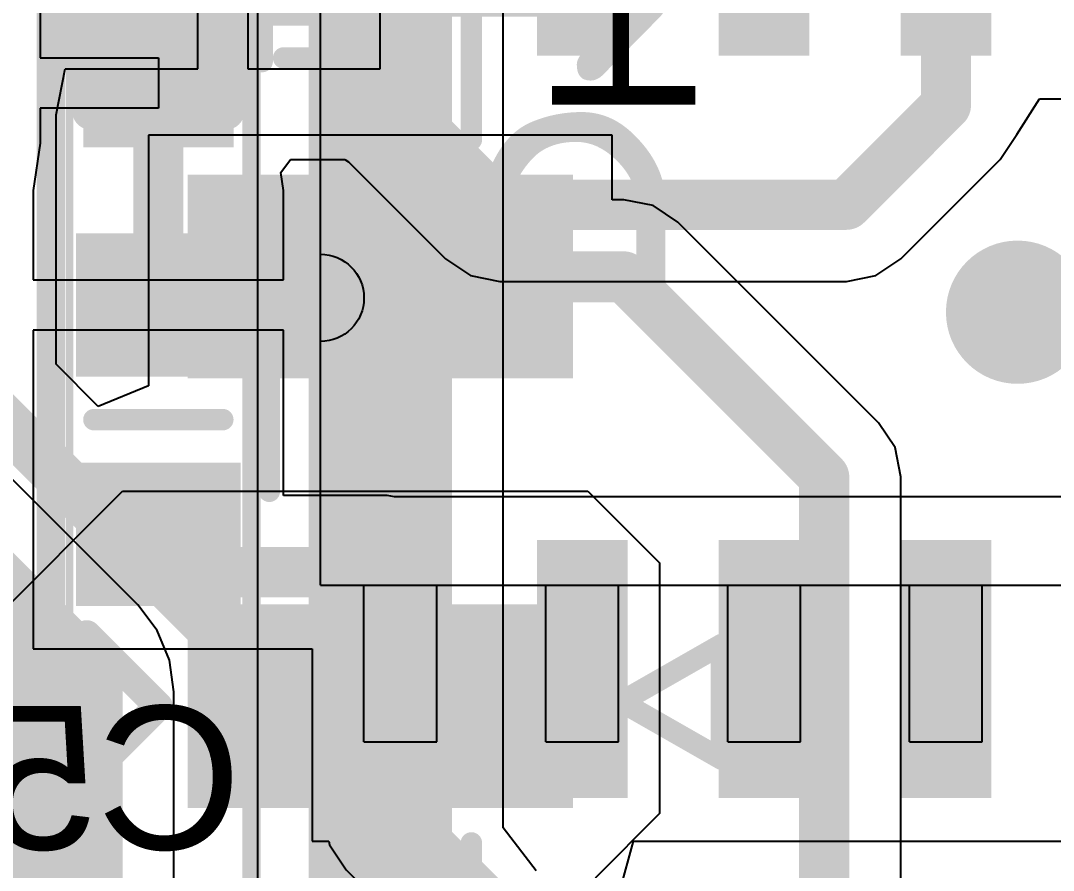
# Model space of a CAD drawing. Header units: inches. Extents: x 0 to 106, y 0 to 106.
# Drawn here: x 90.79 to 98, y 54.85 to 60.79 of the extents above; entities that cross this region are included whole.
import ezdxf

# ---------------------------------------------------------------- set-up
doc = ezdxf.new("R2010")
doc.units = ezdxf.units.IN
for name, color, linetype in [('Assembly Notes', 56, 'Continuous'), ('Board Shape', 56, 'Continuous'), ('Bottom Layer', 5, 'Continuous'), ('Bottom Overlay', 54, 'Continuous'), ('Bottom Paste', 16, 'Continuous'), ('Bottom Solder', 6, 'Continuous'), ('Layer 1', 16, 'Continuous'), ('Layer 2', 76, 'Continuous'), ('Mechanical 13', 56, 'Continuous'), ('Mechanical 15', 56, 'Continuous'), ('Top Layer', 1, 'Continuous'), ('Top Overlay', 2, 'Continuous'), ('Top Paste', 8, 'Continuous'), ('Top Solder', 216, 'Continuous'), ('Via Holes', 16, 'Continuous')]:
    doc.layers.add(name, color=color, linetype=linetype)
doc.styles.add('Arial', font='', dxfattribs={"height": 0.2})
doc.styles.add('GOST type B', font='', dxfattribs={"height": 0.2})
doc.styles.get('Arial').set_extended_font_data('Arial')
doc.styles.get('GOST type B').set_extended_font_data('GOST type B')

# ---------------------------------------------------------------- blocks, each defined once
blk = doc.blocks.new('DCDC_SAUVC26_B_197')
at = {"layer": 'Mechanical 13'}
blk.add_lwpolyline([(31, 4, 0.2, 0.2, 0), (-31, 4, 0.2, 0.2, 0)], format="xyseb", dxfattribs=at)
blk = doc.blocks.new('0603R_B_229')
at = {"layer": 'Bottom Layer'}
for points in [[(-0.25, 0.475), (-0.25, -0.475), (-1.05, -0.475), (-1.05, 0.475)], [(1.05, 0.475), (1.05, -0.475), (0.25, -0.475), (0.25, 0.475)]]:
    blk.add_hatch(color=5, dxfattribs=at).paths.add_polyline_path(points)
at = {"layer": 'Bottom Paste'}
for points in [[(-0.25, 0.475), (-0.25, -0.475), (-1.05, -0.475), (-1.05, 0.475)], [(1.05, 0.475), (1.05, -0.475), (0.25, -0.475), (0.25, 0.475)]]:
    blk.add_hatch(color=16, dxfattribs=at).paths.add_polyline_path(points)
at = {"layer": 'Bottom Solder'}
for points in [[(-0.2, 0.525), (-0.2, -0.525), (-1.1, -0.525), (-1.1, 0.525)], [(1.1, 0.525), (1.1, -0.525), (0.2, -0.525), (0.2, 0.525)]]:
    blk.add_hatch(color=6, dxfattribs=at).paths.add_polyline_path(points)
at = {"layer": 'Assembly Notes'}
for points in [[(-0.85, 0.475, 0.25, 0.25, 0), (-0.85, -0.475, 0.25, 0.25, 0)], [(-0.85, 0.475, 0.25, 0.25, 0), (0.85, 0.475, 0.25, 0.25, 0)], [(0.85, 0.475, 0.25, 0.25, 0), (0.85, -0.475, 0.25, 0.25, 0)], [(-0.85, -0.475, 0.25, 0.25, 0), (0.85, -0.475, 0.25, 0.25, 0)]]:
    blk.add_lwpolyline(points, format="xyseb", dxfattribs=at)
for points in [[(-0.9125, 0.475, 0.125, 0.125, 1), (-0.7875, 0.475, 0.125, 0.125, 1)], [(-0.9125, 0.475, 0.125, 0.125, 1), (-0.7875, 0.475, 0.125, 0.125, 1)], [(0.7875, 0.475, 0.125, 0.125, 1), (0.9125, 0.475, 0.125, 0.125, 1)], [(0.7875, 0.475, 0.125, 0.125, 1), (0.9125, 0.475, 0.125, 0.125, 1)], [(-0.9125, -0.475, 0.125, 0.125, 1), (-0.7875, -0.475, 0.125, 0.125, 1)], [(-0.9125, -0.475, 0.125, 0.125, 1), (-0.7875, -0.475, 0.125, 0.125, 1)], [(0.7875, -0.475, 0.125, 0.125, 1), (0.9125, -0.475, 0.125, 0.125, 1)], [(0.7875, -0.475, 0.125, 0.125, 1), (0.9125, -0.475, 0.125, 0.125, 1)]]:
    blk.add_lwpolyline(points, format="xyseb", close=True, dxfattribs=at)
at = {"layer": 'Bottom Overlay'}
for points in [[(-0.5, 0.725, 0.15, 0.15, 0), (0.5, 0.725, 0.15, 0.15, 0)], [(-0.5, -0.725, 0.15, 0.15, 0), (0.5, -0.725, 0.15, 0.15, 0)]]:
    blk.add_lwpolyline(points, format="xyseb", dxfattribs=at)
for points in [[(-0.5375, 0.725, 0.075, 0.075, 1), (-0.4625, 0.725, 0.075, 0.075, 1)], [(0.4625, 0.725, 0.075, 0.075, 1), (0.5375, 0.725, 0.075, 0.075, 1)], [(-0.5375, -0.725, 0.075, 0.075, 1), (-0.4625, -0.725, 0.075, 0.075, 1)], [(0.4625, -0.725, 0.075, 0.075, 1), (0.5375, -0.725, 0.075, 0.075, 1)]]:
    blk.add_lwpolyline(points, format="xyseb", close=True, dxfattribs=at)
at = {"layer": 'Assembly Notes', "style": 'GOST type B', "text_generation_flag": 2}
blk.add_text('R13', height=2.15, rotation=180, dxfattribs=at).set_placement((-2.4, -1.4))
blk = doc.blocks.new('0805D_243')
at = {"layer": 'Top Layer'}
for points in [[(-1.7, -0.75), (-1.7, 0.75), (-0.3, 0.75), (-0.3, -0.75)], [(0.3, -0.75), (0.3, 0.75), (1.7, 0.75), (1.7, -0.75)]]:
    blk.add_hatch(color=1, dxfattribs=at).paths.add_polyline_path(points)
at = {"layer": 'Top Paste'}
for points in [[(-1.7, -0.75), (-1.7, 0.75), (-0.3, 0.75), (-0.3, -0.75)], [(0.3, -0.75), (0.3, 0.75), (1.7, 0.75), (1.7, -0.75)]]:
    blk.add_hatch(color=8, dxfattribs=at).paths.add_polyline_path(points)
at = {"layer": 'Top Solder'}
for points in [[(-1.75, -0.8), (-1.75, 0.8), (-0.25, 0.8), (-0.25, -0.8)], [(0.25, -0.8), (0.25, 0.8), (1.75, 0.8), (1.75, -0.8)]]:
    blk.add_hatch(color=216, dxfattribs=at).paths.add_polyline_path(points)
at = {"layer": 'Top Overlay'}
for points in [[(0.6, 1.075, 0.15, 0.15, 0), (-0.6, 1.075, 0.15, 0.15, 0)], [(1.975, 1.075, 0.15, 0.15, 0), (1.325, 1.075, 0.15, 0.15, 0)], [(1.975, 0.425, 0.15, 0.15, 0), (1.975, 1.075, 0.15, 0.15, 0)], [(1.975, -1.075, 0.15, 0.15, 0), (1.975, -0.425, 0.15, 0.15, 0)], [(0.6, -1.075, 0.15, 0.15, 0), (-0.6, -1.075, 0.15, 0.15, 0)], [(1.975, -1.075, 0.15, 0.15, 0), (1.325, -1.075, 0.15, 0.15, 0)]]:
    blk.add_lwpolyline(points, format="xyseb", dxfattribs=at)
for points in [[(-0.6375, 1.075, 0.075, 0.075, 1), (-0.5625, 1.075, 0.075, 0.075, 1)], [(0.5625, 1.075, 0.075, 0.075, 1), (0.6375, 1.075, 0.075, 0.075, 1)], [(1.2875, 1.075, 0.075, 0.075, 1), (1.3625, 1.075, 0.075, 0.075, 1)], [(1.9375, 1.075, 0.075, 0.075, 1), (2.0125, 1.075, 0.075, 0.075, 1)], [(1.9375, 1.075, 0.075, 0.075, 1), (2.0125, 1.075, 0.075, 0.075, 1)], [(1.9375, 0.425, 0.075, 0.075, 1), (2.0125, 0.425, 0.075, 0.075, 1)], [(1.9375, -0.425, 0.075, 0.075, 1), (2.0125, -0.425, 0.075, 0.075, 1)], [(-0.6375, -1.075, 0.075, 0.075, 1), (-0.5625, -1.075, 0.075, 0.075, 1)], [(0.5625, -1.075, 0.075, 0.075, 1), (0.6375, -1.075, 0.075, 0.075, 1)], [(1.2875, -1.075, 0.075, 0.075, 1), (1.3625, -1.075, 0.075, 0.075, 1)], [(1.9375, -1.075, 0.075, 0.075, 1), (2.0125, -1.075, 0.075, 0.075, 1)], [(1.9375, -1.075, 0.075, 0.075, 1), (2.0125, -1.075, 0.075, 0.075, 1)]]:
    blk.add_lwpolyline(points, format="xyseb", close=True, dxfattribs=at)
blk = doc.blocks.new('SOIC_14_B_244')
at = {"layer": 'Bottom Layer'}
for points in [[(-3.4417, 0.2667), (-1.7399, 0.2667), (-1.7399, -0.2667), (-3.4417, -0.2667)], [(1.7399, 0.2667), (3.4417, 0.2667), (3.4417, -0.2667), (1.7399, -0.2667)], [(-3.4417, -1.0033), (-1.7399, -1.0033), (-1.7399, -1.5367), (-3.4417, -1.5367)], [(1.7399, -1.0033), (3.4417, -1.0033), (3.4417, -1.5367), (1.7399, -1.5367)], [(-3.4417, -2.2733), (-1.7399, -2.2733), (-1.7399, -2.8067), (-3.4417, -2.8067)], [(1.7399, -2.2733), (3.4417, -2.2733), (3.4417, -2.8067), (1.7399, -2.8067)], [(-3.4417, -3.5433), (-1.7399, -3.5433), (-1.7399, -4.0767), (-3.4417, -4.0767)], [(1.7399, -3.5433), (3.4417, -3.5433), (3.4417, -4.0767), (1.7399, -4.0767)]]:
    blk.add_hatch(color=5, dxfattribs=at).paths.add_polyline_path(points)
at = {"layer": 'Bottom Paste'}
for points in [[(-3.4417, 0.2667), (-1.7399, 0.2667), (-1.7399, -0.2667), (-3.4417, -0.2667)], [(1.7399, 0.2667), (3.4417, 0.2667), (3.4417, -0.2667), (1.7399, -0.2667)], [(-3.4417, -1.0033), (-1.7399, -1.0033), (-1.7399, -1.5367), (-3.4417, -1.5367)], [(1.7399, -1.0033), (3.4417, -1.0033), (3.4417, -1.5367), (1.7399, -1.5367)], [(-3.4417, -2.2733), (-1.7399, -2.2733), (-1.7399, -2.8067), (-3.4417, -2.8067)], [(1.7399, -2.2733), (3.4417, -2.2733), (3.4417, -2.8067), (1.7399, -2.8067)], [(-3.4417, -3.5433), (-1.7399, -3.5433), (-1.7399, -4.0767), (-3.4417, -4.0767)], [(1.7399, -3.5433), (3.4417, -3.5433), (3.4417, -4.0767), (1.7399, -4.0767)]]:
    blk.add_hatch(color=16, dxfattribs=at).paths.add_polyline_path(points)
at = {"layer": 'Bottom Solder'}
for points in [[(-3.4917, 0.3167), (-1.6899, 0.3167), (-1.6899, -0.3167), (-3.4917, -0.3167)], [(1.6899, 0.3167), (3.4917, 0.3167), (3.4917, -0.3167), (1.6899, -0.3167)], [(-3.4917, -0.9533), (-1.6899, -0.9533), (-1.6899, -1.5867), (-3.4917, -1.5867)], [(1.6899, -0.9533), (3.4917, -0.9533), (3.4917, -1.5867), (1.6899, -1.5867)], [(-3.4917, -2.2233), (-1.6899, -2.2233), (-1.6899, -2.8567), (-3.4917, -2.8567)], [(1.6899, -2.2233), (3.4917, -2.2233), (3.4917, -2.8567), (1.6899, -2.8567)], [(-3.4917, -3.4933), (-1.6899, -3.4933), (-1.6899, -4.1267), (-3.4917, -4.1267)], [(1.6899, -3.4933), (3.4917, -3.4933), (3.4917, -4.1267), (1.6899, -4.1267)]]:
    blk.add_hatch(color=6, dxfattribs=at).paths.add_polyline_path(points)
at = {"layer": 'Bottom Overlay'}
for points in [[(-0.3048, -4.3688, 0.1524, 0.1524, -1), (0.3048, -4.3688, 0.1524, 0.1524, 0)], [(-0.3048, -4.3688, 0.1524, 0.1524, 0), (-1.6002, -4.3688, 0.1524, 0.1524, 0)], [(0.3048, -4.3688, 0.1524, 0.1524, 0), (-0.3048, -4.3688, 0.1524, 0.1524, 0)], [(1.6002, -4.3688, 0.1524, 0.1524, 0), (0.3048, -4.3688, 0.1524, 0.1524, 0)]]:
    blk.add_lwpolyline(points, format="xyseb", dxfattribs=at)
for points in [[(-1.6383, -4.3688, 0.0762, 0.0762, 1), (-1.5621, -4.3688, 0.0762, 0.0762, 1)], [(-0.3429, -4.3688, 0.0762, 0.0762, 1), (-0.2667, -4.3688, 0.0762, 0.0762, 1)], [(-0.3429, -4.3688, 0.0762, 0.0762, 1), (-0.2667, -4.3688, 0.0762, 0.0762, 1)], [(-0.3429, -4.3688, 0.0762, 0.0762, 1), (-0.2667, -4.3688, 0.0762, 0.0762, 1)], [(0.2667, -4.3688, 0.0762, 0.0762, 1), (0.3429, -4.3688, 0.0762, 0.0762, 1)], [(0.2667, -4.3688, 0.0762, 0.0762, 1), (0.3429, -4.3688, 0.0762, 0.0762, 1)], [(0.2667, -4.3688, 0.0762, 0.0762, 1), (0.3429, -4.3688, 0.0762, 0.0762, 1)], [(1.5621, -4.3688, 0.0762, 0.0762, 1), (1.6383, -4.3688, 0.0762, 0.0762, 1)]]:
    blk.add_lwpolyline(points, format="xyseb", close=True, dxfattribs=at)
at = {"layer": 'Mechanical 13'}
for points in [[(2.0066, -4.3688), (2.0066, 4.3688)], [(2.0066, -0.254), (2.0066, 0.254)], [(3.0988, 0.254), (2.0066, 0.254)], [(3.0988, -0.254), (3.0988, 0.254)], [(3.0988, -0.254), (2.0066, -0.254)], [(2.0066, -1.524), (2.0066, -1.016)], [(3.0988, -1.016), (2.0066, -1.016)], [(3.0988, -1.524), (3.0988, -1.016)], [(3.0988, -1.524), (2.0066, -1.524)], [(2.0066, -2.794), (2.0066, -2.286)], [(3.0988, -2.286), (2.0066, -2.286)], [(3.0988, -2.794), (3.0988, -2.286)], [(3.0988, -2.794), (2.0066, -2.794)], [(2.0066, -4.064), (2.0066, -3.556)], [(3.0988, -3.556), (2.0066, -3.556)], [(3.0988, -4.064), (3.0988, -3.556)], [(3.0988, -4.064), (2.0066, -4.064)], [(-0.3048, -4.3688), (-2.0066, -4.3688)], [(0.3048, -4.3688), (-0.3048, -4.3688)], [(2.0066, -4.3688), (0.3048, -4.3688)]]:
    blk.add_lwpolyline(points, dxfattribs=at)
for points in [[(2.0066, 0.254, 1), (2.0066, 0.254, 1)], [(2.0066, 0.254, 1), (2.0066, 0.254, 1)], [(3.0988, 0.254, 1), (3.0988, 0.254, 1)], [(3.0988, 0.254, 1), (3.0988, 0.254, 1)], [(2.0066, -0.254, 1), (2.0066, -0.254, 1)], [(2.0066, -0.254, 1), (2.0066, -0.254, 1)], [(3.0988, -0.254, 1), (3.0988, -0.254, 1)], [(3.0988, -0.254, 1), (3.0988, -0.254, 1)], [(2.0066, -1.016, 1), (2.0066, -1.016, 1)], [(2.0066, -1.016, 1), (2.0066, -1.016, 1)], [(3.0988, -1.016, 1), (3.0988, -1.016, 1)], [(3.0988, -1.016, 1), (3.0988, -1.016, 1)], [(2.0066, -1.524, 1), (2.0066, -1.524, 1)], [(2.0066, -1.524, 1), (2.0066, -1.524, 1)], [(3.0988, -1.524, 1), (3.0988, -1.524, 1)], [(3.0988, -1.524, 1), (3.0988, -1.524, 1)], [(2.0066, -2.286, 1), (2.0066, -2.286, 1)], [(2.0066, -2.286, 1), (2.0066, -2.286, 1)], [(3.0988, -2.286, 1), (3.0988, -2.286, 1)], [(3.0988, -2.286, 1), (3.0988, -2.286, 1)], [(2.0066, -2.794, 1), (2.0066, -2.794, 1)], [(2.0066, -2.794, 1), (2.0066, -2.794, 1)], [(3.0988, -2.794, 1), (3.0988, -2.794, 1)], [(3.0988, -2.794, 1), (3.0988, -2.794, 1)], [(2.0066, -3.556, 1), (2.0066, -3.556, 1)], [(2.0066, -3.556, 1), (2.0066, -3.556, 1)], [(3.0988, -3.556, 1), (3.0988, -3.556, 1)], [(3.0988, -3.556, 1), (3.0988, -3.556, 1)], [(2.0066, -4.064, 1), (2.0066, -4.064, 1)], [(2.0066, -4.064, 1), (2.0066, -4.064, 1)], [(3.0988, -4.064, 1), (3.0988, -4.064, 1)], [(3.0988, -4.064, 1), (3.0988, -4.064, 1)], [(-0.3048, -4.3688, 1), (-0.3048, -4.3688, 1)], [(-0.3048, -4.3688, 1), (-0.3048, -4.3688, 1)], [(-0.3048, -4.3688, 1), (-0.3048, -4.3688, 1)], [(0.3048, -4.3688, 1), (0.3048, -4.3688, 1)], [(0.3048, -4.3688, 1), (0.3048, -4.3688, 1)], [(0.3048, -4.3688, 1), (0.3048, -4.3688, 1)], [(2.0066, -4.3688, 1), (2.0066, -4.3688, 1)], [(2.0066, -4.3688, 1), (2.0066, -4.3688, 1)]]:
    blk.add_lwpolyline(points, format="xyb", close=True, dxfattribs=at)
blk.add_lwpolyline([(-0.3048, -4.3688, -1), (0.3048, -4.3688)], format="xyb", dxfattribs=at)
blk = doc.blocks.new('0603C_B_250')
at = {"layer": 'Bottom Layer'}
for points in [[(-0.35, 0.525), (-0.35, -0.525), (-1.25, -0.525), (-1.25, 0.525)], [(1.25, 0.525), (1.25, -0.525), (0.35, -0.525), (0.35, 0.525)]]:
    blk.add_hatch(color=5, dxfattribs=at).paths.add_polyline_path(points)
at = {"layer": 'Bottom Paste'}
for points in [[(-0.35, 0.525), (-0.35, -0.525), (-1.25, -0.525), (-1.25, 0.525)], [(1.25, 0.525), (1.25, -0.525), (0.35, -0.525), (0.35, 0.525)]]:
    blk.add_hatch(color=16, dxfattribs=at).paths.add_polyline_path(points)
at = {"layer": 'Bottom Solder'}
for points in [[(-0.3, 0.575), (-0.3, -0.575), (-1.3, -0.575), (-1.3, 0.575)], [(1.3, 0.575), (1.3, -0.575), (0.3, -0.575), (0.3, 0.575)]]:
    blk.add_hatch(color=6, dxfattribs=at).paths.add_polyline_path(points)
at = {"layer": 'Bottom Overlay'}
for points in [[(-0.5, 0.775, 0.15, 0.15, 0), (0.5, 0.775, 0.15, 0.15, 0)], [(0, 0.45, 0.15, 0.15, 0), (0, -0.45, 0.15, 0.15, 0)], [(-0.5, -0.775, 0.15, 0.15, 0), (0.5, -0.775, 0.15, 0.15, 0)]]:
    blk.add_lwpolyline(points, format="xyseb", dxfattribs=at)
for points in [[(-0.5375, 0.775, 0.075, 0.075, 1), (-0.4625, 0.775, 0.075, 0.075, 1)], [(0.4625, 0.775, 0.075, 0.075, 1), (0.5375, 0.775, 0.075, 0.075, 1)], [(-0.0375, 0.45, 0.075, 0.075, 1), (0.0375, 0.45, 0.075, 0.075, 1)], [(-0.0375, -0.45, 0.075, 0.075, 1), (0.0375, -0.45, 0.075, 0.075, 1)], [(-0.5375, -0.775, 0.075, 0.075, 1), (-0.4625, -0.775, 0.075, 0.075, 1)], [(0.4625, -0.775, 0.075, 0.075, 1), (0.5375, -0.775, 0.075, 0.075, 1)]]:
    blk.add_lwpolyline(points, format="xyseb", close=True, dxfattribs=at)
blk = doc.blocks.new('MOLEX_430450418_259')
at = {"layer": 'Top Layer'}
for points in [[(-2.1349, -3.4299), (-0.8649, -3.4299), (-0.8649, -5.9699), (-2.1349, -5.9699)], [(0.8651, -3.4299), (2.1351, -3.4299), (2.1351, -5.9699), (0.8651, -5.9699)]]:
    blk.add_hatch(color=1, dxfattribs=at).paths.add_polyline_path(points)
at = {"layer": 'Top Paste'}
for points in [[(-2.1349, -3.4299), (-0.8649, -3.4299), (-0.8649, -5.9699), (-2.1349, -5.9699)], [(0.8651, -3.4299), (2.1351, -3.4299), (2.1351, -5.9699), (0.8651, -5.9699)]]:
    blk.add_hatch(color=8, dxfattribs=at).paths.add_polyline_path(points)
at = {"layer": 'Top Solder'}
for points in [[(-2.2111, -3.3537), (-0.7887, -3.3537), (-0.7887, -6.0461), (-2.2111, -6.0461)], [(0.7889, -3.3537), (2.2113, -3.3537), (2.2113, -6.0461), (0.7889, -6.0461)]]:
    blk.add_hatch(color=216, dxfattribs=at).paths.add_polyline_path(points)
at = {"layer": 'Mechanical 13'}
for points in [[(1.47, -3.017, 0.127, 0.127, 0), (1.07, -2.317, 0.127, 0.127, 0)], [(1.87, -2.317, 0.127, 0.127, 0), (1.07, -2.317, 0.127, 0.127, 0)], [(1.47, -3.017, 0.127, 0.127, 0), (1.87, -2.317, 0.127, 0.127, 0)], [(6.8251, -5.5999, 0.127, 0.127, 0), (-6.8249, -5.5999, 0.127, 0.127, 0)]]:
    blk.add_lwpolyline(points, format="xyseb", dxfattribs=at)
for points in [[(1.0383, -2.317, 0.0635, 0.0635, 1), (1.1018, -2.317, 0.0635, 0.0635, 1)], [(1.0383, -2.317, 0.0635, 0.0635, 1), (1.1018, -2.317, 0.0635, 0.0635, 1)], [(1.8383, -2.317, 0.0635, 0.0635, 1), (1.9018, -2.317, 0.0635, 0.0635, 1)], [(1.8383, -2.317, 0.0635, 0.0635, 1), (1.9018, -2.317, 0.0635, 0.0635, 1)], [(1.4382, -3.017, 0.0635, 0.0635, 1), (1.5017, -3.017, 0.0635, 0.0635, 1)], [(1.4382, -3.017, 0.0635, 0.0635, 1), (1.5017, -3.017, 0.0635, 0.0635, 1)]]:
    blk.add_lwpolyline(points, format="xyseb", close=True, dxfattribs=at)
at = {"layer": 'Mechanical 15'}
blk.add_lwpolyline([(8.0951, -6.8699, 0.05, 0.05, 0), (-8.0949, -6.8699, 0.05, 0.05, 0)], format="xyseb", dxfattribs=at)
at = {"layer": 'Top Overlay'}
for points in [[(1.47, -3.017, 0.15, 0.15, 0), (1.07, -2.317, 0.15, 0.15, 0)], [(1.87, -2.317, 0.15, 0.15, 0), (1.07, -2.317, 0.15, 0.15, 0)], [(1.47, -3.017, 0.15, 0.15, 0), (1.87, -2.317, 0.15, 0.15, 0)], [(-2.4549, -4.064, 0.15, 0.15, 0), (-5.207, -4.064, 0.15, 0.15, 0)], [(5.207, -4.064, 0.15, 0.15, 0), (2.4551, -4.064, 0.15, 0.15, 0)]]:
    blk.add_lwpolyline(points, format="xyseb", dxfattribs=at)
for points in [[(1.0325, -2.317, 0.075, 0.075, 1), (1.1075, -2.317, 0.075, 0.075, 1)], [(1.0325, -2.317, 0.075, 0.075, 1), (1.1075, -2.317, 0.075, 0.075, 1)], [(1.8325, -2.317, 0.075, 0.075, 1), (1.9075, -2.317, 0.075, 0.075, 1)], [(1.8325, -2.317, 0.075, 0.075, 1), (1.9075, -2.317, 0.075, 0.075, 1)], [(1.4325, -3.017, 0.075, 0.075, 1), (1.5075, -3.017, 0.075, 0.075, 1)], [(1.4325, -3.017, 0.075, 0.075, 1), (1.5075, -3.017, 0.075, 0.075, 1)], [(-2.4924, -4.064, 0.075, 0.075, 1), (-2.4174, -4.064, 0.075, 0.075, 1)], [(2.4176, -4.064, 0.075, 0.075, 1), (2.4926, -4.064, 0.075, 0.075, 1)]]:
    blk.add_lwpolyline(points, format="xyseb", close=True, dxfattribs=at)

msp = doc.modelspace()

# ---------------------------------------------------------------- hatches: boundary and pattern name
at = {"layer": 'Bottom Layer'}
h = msp.add_hatch(color=5, dxfattribs=at)
edge = h.paths.add_edge_path()
edge.add_arc((97.75, 58.75), 0.5, 0, 360)
at = {"layer": 'Layer 1'}
h = msp.add_hatch(color=16, dxfattribs=at)
edge = h.paths.add_edge_path()
edge.add_arc((97.75, 58.75), 0.5, 0, 360)
at = {"layer": 'Layer 2'}
h = msp.add_hatch(color=76, dxfattribs=at)
edge = h.paths.add_edge_path()
edge.add_arc((97.75, 58.75), 0.5, 0, 360)
at = {"layer": 'Top Layer'}
h = msp.add_hatch(color=1, dxfattribs=at)
edge = h.paths.add_edge_path()
edge.add_arc((97.75, 58.75), 0.5, 0, 360)
at = {"layer": 'Via Holes'}
h = msp.add_hatch(color=7, dxfattribs=at)
edge = h.paths.add_edge_path()
edge.add_arc((97.75, 58.75), 0.25, 0, 360)

# ---------------------------------------------------------------- linework, layer by layer
at = {"layer": 'Board Shape'}
msp.add_lwpolyline([(68.1255, 103.7959, 0.2, 0.2, -0.680616), (76.6144, 5.5515, 0.2, 0.2, 0)], format="xyseb", dxfattribs=at)
at = {"layer": 'Bottom Layer'}
for p, q in [((90.925, 60.9), (90.925, 60.525)), ((90.925, 60.525), (91.75, 60.525)), ((91.75, 60.525), (91.75, 60.175)), ((97.7445, 59.9898), (97.9033, 60.2399)), ((97.9033, 60.2399), (99.1367, 60.2399)), ((91.75, 60.175), (90.925, 60.175)), ((90.925, 60.175), (90.925, 59.9293)), ((97.6285, 59.8161), (97.7445, 59.9898)), ((90.925, 59.9293), (90.875, 59.6)), ((92.6059, 59.7261), (92.6722, 59.8157)), ((92.6722, 59.8157), (93.0511, 59.8161)), ((93.0511, 59.8161), (93.0768, 59.8008)), ((93.0768, 59.8008), (93.7561, 59.1215)), ((96.9339, 59.1215), (97.6285, 59.8161)), ((92.625, 59.6), (92.6059, 59.7261)), ((90.875, 59.6), (90.875, 59.2707)), ((92.625, 59.2707), (92.625, 59.6)), ((90.875, 59.2707), (90.875, 58.975)), ((92.625, 58.975), (92.625, 59.2707)), ((93.7561, 59.1215), (93.9298, 59.0055)), ((96.7602, 59.0055), (96.9339, 59.1215)), ((93.9298, 59.0055), (94.1346, 58.9647)), ((96.5554, 58.9647), (96.7602, 59.0055)), ((90.875, 58.975), (92.625, 58.975)), ((94.1346, 58.9647), (96.5554, 58.9647)), ((92.625, 58.625), (90.875, 58.625)), ((90.875, 58.625), (90.875, 58.35)), ((92.625, 58.35), (92.625, 58.625)), ((90.875, 58.35), (90.875, 58)), ((92.625, 58), (92.625, 58.35)), ((90.875, 58), (90.875, 57.65)), ((92.625, 57.4704), (92.625, 58)), ((90.875, 57.65), (90.875, 56.4)), ((93.3483, 57.4704), (92.625, 57.4704)), ((93.4, 57.4601), (93.3483, 57.4704)), ((93.7433, 57.4601), (93.4, 57.4601)), ((94.0567, 57.4601), (93.7433, 57.4601)), ((94.0933, 57.4601), (94.0567, 57.4601)), ((94.0567, 57.4601), (94.0567, 57.4601)), ((95.0133, 57.4601), (94.0933, 57.4601)), ((94.0933, 57.4601), (94.0933, 57.4601)), ((95.3633, 57.4601), (95.0133, 57.4601)), ((96.2833, 57.4601), (95.3633, 57.4601)), ((96.6333, 57.4601), (96.2833, 57.4601)), ((97.5533, 57.4601), (96.6333, 57.4601)), ((97.9033, 57.4601), (97.5533, 57.4601)), ((98.8233, 57.4601), (97.9033, 57.4601)), ((90.875, 56.4), (92.014, 56.4)), ((92.014, 56.4), (92.0149, 56.3998)), ((92.0149, 56.3998), (92.8233, 56.3998)), ((92.8233, 56.3998), (92.8233, 55.0583)), ((92.8233, 55.0583), (92.94, 55.0583)), ((92.94, 55.0583), (92.9455, 55.031)), ((92.9455, 55.031), (93.0615, 54.8574)), ((94.9732, 54.7083), (95.067, 55.0583)), ((95.067, 55.0583), (95.3267, 55.0583)), ((95.3267, 55.0583), (95.6767, 55.0583)), ((95.6767, 55.0583), (96.5967, 55.0583)), ((96.5967, 55.0583), (96.9467, 55.0583)), ((96.9467, 55.0583), (97.8667, 55.0583)), ((97.8667, 55.0583), (98.2167, 55.0583)), ((93.0615, 54.8574), (93.6832, 54.2357))]:
    msp.add_line(p, q, dxfattribs=at)
for points in [[(93.44, 60.1946, 0.35, 0.35, 0), (93.44, 61.5583, 0.35, 0.35, 0)], [(97.25, 60.1946, 0.35, 0.35, 0), (97.25, 61.4408, 0.35, 0.35, 0)], [(91.75, 58.8, 0.35, 0.35, 0), (91.75, 60.35, 0.35, 0.35, 0)], [(93.44, 60.1946, 0.35, 0.35, 0), (94.1346, 59.5, 0.35, 0.35, 0)], [(96.5554, 59.5, 0.35, 0.35, 0), (97.25, 60.1946, 0.35, 0.35, 0)], [(94.1346, 59.5, 0.35, 0.35, 0), (96.5554, 59.5, 0.35, 0.35, 0)], [(91.75, 57.2, 0.35, 0.35, 0), (92.0149, 56.9351, 0.35, 0.35, 0)], [(92.0149, 56.9351, 0.35, 0.35, 0), (93.3483, 56.9351, 0.35, 0.35, 0)], [(93.3483, 56.9351, 0.35, 0.35, 0), (93.44, 56.8434, 0.35, 0.35, 0)], [(93.44, 55.2359, 0.35, 0.35, 0), (93.44, 56.8434, 0.35, 0.35, 0)], [(93.44, 55.2359, 0.35, 0.35, 0), (94.5, 54.1759, 0.35, 0.35, 0)]]:
    msp.add_lwpolyline(points, format="xyseb", dxfattribs=at)
for points in [[(91.6625, 60.35, 0.175, 0.175, 1), (91.8375, 60.35, 0.175, 0.175, 1)], [(93.3525, 60.1946, 0.175, 0.175, 1), (93.5275, 60.1946, 0.175, 0.175, 1)], [(93.3525, 60.1946, 0.175, 0.175, 1), (93.5275, 60.1946, 0.175, 0.175, 1)], [(97.1625, 60.1946, 0.175, 0.175, 1), (97.3375, 60.1946, 0.175, 0.175, 1)], [(97.1625, 60.1946, 0.175, 0.175, 1), (97.3375, 60.1946, 0.175, 0.175, 1)], [(94.0471, 59.5, 0.175, 0.175, 1), (94.2221, 59.5, 0.175, 0.175, 1)], [(94.0471, 59.5, 0.175, 0.175, 1), (94.2221, 59.5, 0.175, 0.175, 1)], [(96.4679, 59.5, 0.175, 0.175, 1), (96.6429, 59.5, 0.175, 0.175, 1)], [(96.4679, 59.5, 0.175, 0.175, 1), (96.6429, 59.5, 0.175, 0.175, 1)], [(91.6625, 58.8, 0.175, 0.175, 1), (91.8375, 58.8, 0.175, 0.175, 1)], [(91.6625, 57.2, 0.175, 0.175, 1), (91.8375, 57.2, 0.175, 0.175, 1)], [(91.9274, 56.9351, 0.175, 0.175, 1), (92.1024, 56.9351, 0.175, 0.175, 1)], [(91.9274, 56.9351, 0.175, 0.175, 1), (92.1024, 56.9351, 0.175, 0.175, 1)], [(93.2608, 56.9351, 0.175, 0.175, 1), (93.4358, 56.9351, 0.175, 0.175, 1)], [(93.2608, 56.9351, 0.175, 0.175, 1), (93.4358, 56.9351, 0.175, 0.175, 1)], [(93.3525, 56.8434, 0.175, 0.175, 1), (93.5275, 56.8434, 0.175, 0.175, 1)], [(93.3525, 56.8434, 0.175, 0.175, 1), (93.5275, 56.8434, 0.175, 0.175, 1)], [(93.3525, 55.2359, 0.175, 0.175, 1), (93.5275, 55.2359, 0.175, 0.175, 1)], [(93.3525, 55.2359, 0.175, 0.175, 1), (93.5275, 55.2359, 0.175, 0.175, 1)]]:
    msp.add_lwpolyline(points, format="xyseb", close=True, dxfattribs=at)
at = {"layer": 'Layer 2'}
for p, q in [((94.1573, 55.1505), (94.1573, 61.7)), ((92.4427, 61.3449), (92.4427, 54)), ((91.6062, 56.7062), (90.4362, 57.8762)), ((91.7425, 56.5287), (91.6062, 56.7062)), ((91.8281, 56.3219), (91.7425, 56.5287)), ((91.8573, 56.1), (91.8281, 56.3219)), ((91.8573, 24.6), (91.8573, 56.1)), ((94.3881, 54.85), (94.1573, 55.1505))]:
    msp.add_line(p, q, dxfattribs=at)
for points in [[(93.3, 54, 1, 1, 0), (93.3, 61.7, 1, 1, 0)], [(89.83, 57.27, 1, 1, 0), (91, 56.1, 1, 1, 0)], [(91, 24.6, 1, 1, 0), (91, 56.1, 1, 1, 0)]]:
    msp.add_lwpolyline(points, format="xyseb", dxfattribs=at)
msp.add_lwpolyline([(90.75, 56.1, 0.5, 0.5, 1), (91.25, 56.1, 0.5, 0.5, 1)], format="xyseb", close=True, dxfattribs=at)
msp.add_lwpolyline([(90.75, 56.1, 0.5, 0.5, 1), (91.25, 56.1, 0.5, 0.5, 1)], format="xyseb", close=True, dxfattribs=at)
at = {"layer": 'Top Layer'}
for p, q in [((92.025, 60.45), (92.025, 61.5)), ((92.375, 61.325), (92.375, 60.45)), ((93.3, 60.45), (93.3, 61.325)), ((91.0353, 60.1268), (91.1, 60.45)), ((91.1, 60.45), (92.025, 60.45)), ((92.375, 60.45), (93.3, 60.45)), ((91.0353, 58.3867), (91.0353, 60.1268)), ((94.9201, 59.9849), (91.6801, 59.9849)), ((91.6801, 59.9849), (91.6801, 58.2369)), ((94.9201, 59.5352), (94.9201, 59.9849)), ((95.0001, 59.5352), (94.9201, 59.5352)), ((95.2049, 59.4945), (95.0001, 59.5352)), ((95.3786, 59.3784), (95.2049, 59.4945)), ((96.7785, 57.9785), (95.3786, 59.3784)), ((91.3301, 58.0919), (91.0353, 58.3867)), ((91.6801, 58.2369), (91.3301, 58.0919)), ((96.8945, 57.8048), (96.7785, 57.9785)), ((96.9353, 57.6), (96.8945, 57.8048)), ((96.9353, 54.1799), (96.9353, 57.6)), ((89.75, 55.75), (91.5, 57.5)), ((91.5, 57.5), (94.75, 57.5)), ((94.75, 57.5), (95.25, 57)), ((95.25, 57), (95.25, 55.25)), ((95.25, 55.25), (94.7997, 54.7997))]:
    msp.add_line(p, q, dxfattribs=at)
for points in [[(93.3001, 58.9999, 0.35, 0.35, 0), (95.0001, 58.9999, 0.35, 0.35, 0)], [(95.0001, 58.9999, 0.35, 0.35, 0), (96.4, 57.6, 0.35, 0.35, 0)], [(90.5, 58.165, 0.35, 0.35, 0), (92.6651, 55.9999, 0.35, 0.35, 0)], [(96.4, 37.4, 0.35, 0.35, 0), (96.4, 57.6, 0.35, 0.35, 0)], [(92.6651, 55.9999, 0.35, 0.35, 0), (93.3001, 55.9999, 0.35, 0.35, 0)]]:
    msp.add_lwpolyline(points, format="xyseb", dxfattribs=at)
for points in [[(93.2126, 58.9999, 0.175, 0.175, 1), (93.3876, 58.9999, 0.175, 0.175, 1)], [(94.9126, 58.9999, 0.175, 0.175, 1), (95.0876, 58.9999, 0.175, 0.175, 1)], [(94.9126, 58.9999, 0.175, 0.175, 1), (95.0876, 58.9999, 0.175, 0.175, 1)], [(96.3125, 57.6, 0.175, 0.175, 1), (96.4875, 57.6, 0.175, 0.175, 1)], [(96.3125, 57.6, 0.175, 0.175, 1), (96.4875, 57.6, 0.175, 0.175, 1)], [(92.5776, 55.9999, 0.175, 0.175, 1), (92.7526, 55.9999, 0.175, 0.175, 1)], [(92.5776, 55.9999, 0.175, 0.175, 1), (92.7526, 55.9999, 0.175, 0.175, 1)], [(93.2126, 55.9999, 0.175, 0.175, 1), (93.3876, 55.9999, 0.175, 0.175, 1)]]:
    msp.add_lwpolyline(points, format="xyseb", close=True, dxfattribs=at)
at = {"layer": 'Top Overlay'}
for points in [[(91.25, 55.5, 0.2, 0.2, 0), (91.25, 56.5, 0.2, 0.2, 0)], [(91.25, 56.5, 0.2, 0.2, 0), (91.75, 56, 0.2, 0.2, 0)], [(91.25, 55.5, 0.2, 0.2, 0), (91.75, 56, 0.2, 0.2, 0)]]:
    msp.add_lwpolyline(points, format="xyseb", dxfattribs=at)
for points in [[(91.2, 56.5, 0.1, 0.1, 1), (91.3, 56.5, 0.1, 0.1, 1)], [(91.2, 56.5, 0.1, 0.1, 1), (91.3, 56.5, 0.1, 0.1, 1)], [(91.7, 56, 0.1, 0.1, 1), (91.8, 56, 0.1, 0.1, 1)], [(91.7, 56, 0.1, 0.1, 1), (91.8, 56, 0.1, 0.1, 1)], [(91.2, 55.5, 0.1, 0.1, 1), (91.3, 55.5, 0.1, 0.1, 1)], [(91.2, 55.5, 0.1, 0.1, 1), (91.3, 55.5, 0.1, 0.1, 1)]]:
    msp.add_lwpolyline(points, format="xyseb", close=True, dxfattribs=at)

# ---------------------------------------------------------------- block references
for name, p, rotation in [('DCDC_SAUVC26_B_197', (87, 56), 270), ('MOLEX_430450418_259', (98, 57.5), 270), ('0805D_243', (92.2, 62.5), 270), ('0603R_B_229', (91.75, 61), 90), ('SOIC_14_B_244', (97.25, 58.85), 270), ('0603C_B_250', (91.75, 58), 90)]:
    msp.add_blockref(name, p, dxfattribs=dict(rotation=rotation))

# ---------------------------------------------------------------- texts
at = {"layer": 'Bottom Overlay', "style": 'Arial', "text_generation_flag": 2}
msp.add_text('C5', height=1, dxfattribs=at).set_placement((92.3331, 55.0002))
at = {"layer": 'Top Overlay', "style": 'Arial'}
msp.add_text('HL1', height=1, rotation=90, dxfattribs=at).set_placement((95.4998, 60.0837))

doc.saveas('drawing.dxf')
